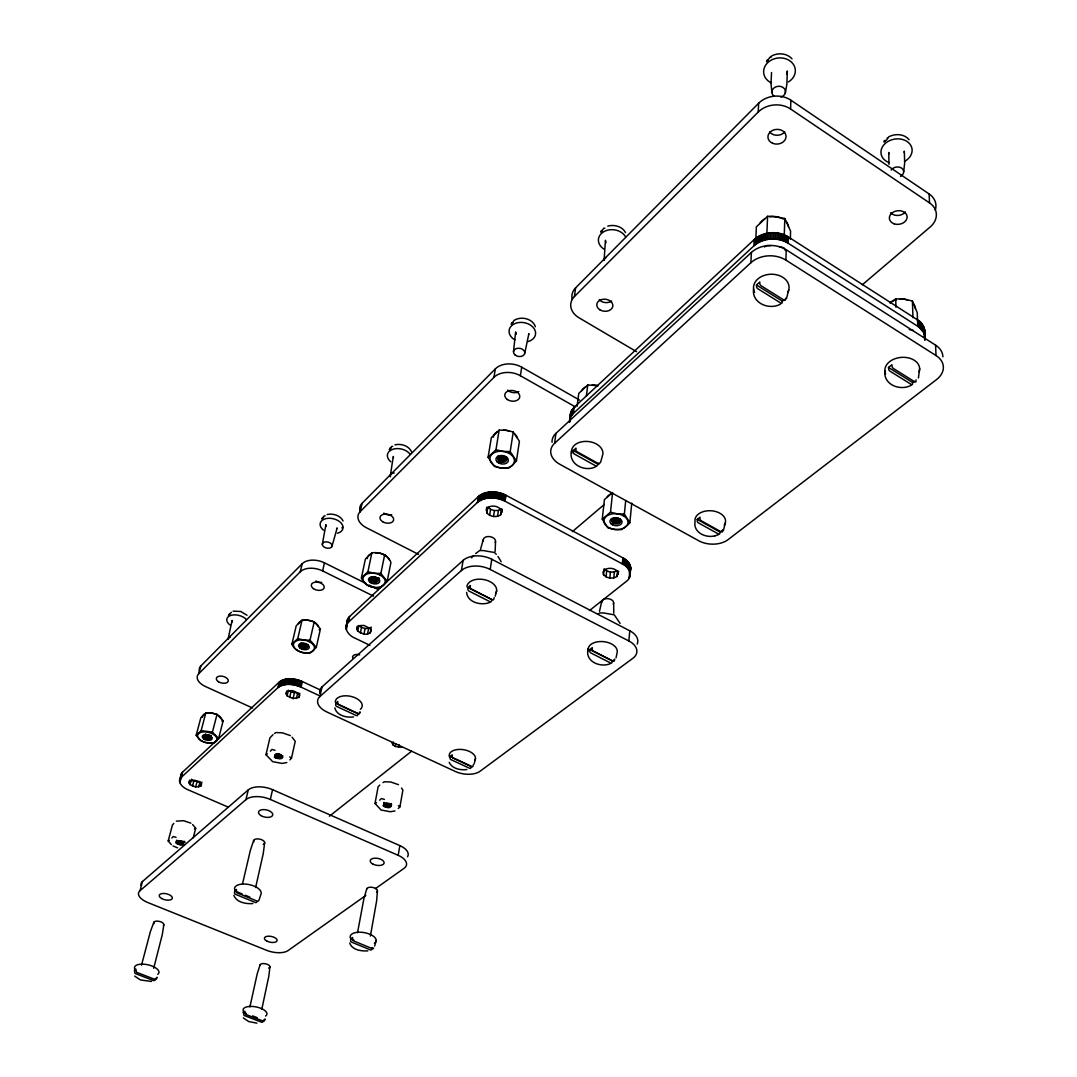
<?xml version="1.0" encoding="UTF-8"?>
<svg xmlns="http://www.w3.org/2000/svg" width="1077" height="1077" viewBox="0 0 1077 1077"><rect width="100%" height="100%" fill="white"/><g stroke="black" fill="none" stroke-linecap="round" stroke-linejoin="round"><path stroke-width="1.5" d="M571.658 450.28C567.566 464.16 584.851 472.507 595.85 466.678M614.711 659.07L614.402 660.659A1.508 1.01 53 0 1 613.096 661.143L593.36 651.114A1.521 1.023 52.5 0 1 592.269 649.391L592.296 647.64L589.846 649.525L589.806 651.275A1.508 1.023 52.5 0 0 590.91 652.985L610.619 663.001A1.508 1.01 53 0 0 611.924 662.517L612.248 660.915L613.702 660.107M570.245 416.287L571.12 411.508L574.176 407.281L754.196 239.565C763.337 231.38 777.998 230.478 788.337 236.913L917.577 319.909C924.968 323.827 925.614 332.793 924.981 340.157L923.716 332.524L918.883 327.031L788.149 243.227C777.769 236.805 763.081 237.667 753.887 245.866L573.395 413.406L570.77 416.718L569.45 421.417M599.822 463.231A1.615 1.023 48.7 0 1 598.395 463.595L577.07 451.734A1.629 1.023 48.2 0 1 575.899 449.93L575.939 448.18L573.327 450.549L573.274 452.286A1.629 1.023 48.2 0 0 574.458 454.09L595.756 465.91A1.615 1.023 48.7 0 0 597.183 465.56L599.081 462.962M790.343 239.431L790.585 231.138L784.81 218.483L771.872 216.302L767.591 216.315L756.377 226.83L755.839 238.407M555.92 433.371L554.588 443.307A21.607 14.782 6.9 0 0 559.798 464.268L698.771 540.775A21.015 13.691 2.9 0 0 728.119 539.604L936.532 379.575A24.138 16.936 -5 0 0 936.007 355.545L785.9 260.109L786.223 249.783A24.556 18.659 -1.5 0 0 751.383 252.435L555.92 433.371A21.513 14.809 6.8 0 0 552.057 442.31M862.367 284.732L930.084 227.085A22.429 17.03 -8.2 0 0 929.518 202.893L790.599 109.006L790.868 100.188A22.738 18.632 -4.7 0 0 758.639 103.244L575.589 287.909A20.073 15.065 6.4 0 0 572.143 299.016M786.91 242.487L787.099 236.173M788.149 243.227L788.337 236.913M782.817 240.656L783.019 234.342M784.271 235.055L784.81 218.483M784.231 241.194L784.433 234.88M785.604 241.813L785.793 235.486M779.856 239.794L780.071 233.48M781.35 240.184L781.565 233.871M513.487 351.667L515.627 331.931L516.233 334.287M347.332 623.193L347.521 619.638L349.581 616.542L478.376 496.551C486.01 490.17 497.547 490.924 506.002 495.245L622.883 557.873C628.254 560.296 633.155 567.175 629.291 572.829M776.759 239.242L776.988 232.928M778.321 239.484L778.536 233.17M773.582 239.013L773.824 232.699M775.171 239.081L775.413 232.78M770.392 239.094L770.647 232.78M771.994 239.013L772.236 232.699M495.137 551.424L495.541 541.408M766.837 234.53L767.591 216.315M767.241 239.498L767.497 233.197M768.816 239.256L769.059 232.955M764.185 240.211L764.455 233.911M771.522 72.536L771.038 84.221L771.913 92.555M765.693 239.821L765.962 233.507M759.877 241.854L760.16 235.54M761.264 241.235L761.547 234.934M762.704 240.683L762.974 234.382M228.122 807.077L188.354 789.926C183.817 788.31 176.44 782.575 181.098 777.527L277.893 687.678C284.49 682.616 293.94 684.07 301.102 687.153L319.317 695.648M757.279 243.281L757.575 236.967M758.558 242.527L758.841 236.226M753.887 245.866L754.196 239.565M754.95 244.95L755.246 238.65M756.081 244.089L756.377 237.775M554.588 443.307L750.884 262.721L751.383 252.435M636.547 351.681L579.049 317.809A20.153 15.065 6.4 0 1 574.418 296.552L758.221 112.035L758.639 103.244M589.509 610.524L626.249 581.459C633.438 576.666 629.264 566.435 622.291 563.863L505.073 501.236C496.605 496.914 485.054 496.147 477.38 502.515L348.356 622.264C342.378 627.783 349.015 635.955 354.925 638.096L369.896 645.338M916.069 379.858L915.962 381.473A1.75 0.902 51.2 0 1 914.71 381.797L893.439 368.496A1.764 0.902 50.8 0 1 892.106 366.557L891.904 364.726L888.498 367.445L888.7 369.263A1.764 0.915 50.9 0 0 890.033 371.202L911.277 384.449A1.75 0.902 51.2 0 0 912.529 384.139L912.636 382.51L914.588 381.339M468.064 587.571L467.943 589.321A1.562 1.09 48.9 0 0 469.047 591.085L489.968 601.706A1.548 1.077 49.6 0 0 491.408 601.249L491.826 599.66L468.064 587.571L470.393 585.538L470.272 587.288A1.562 1.09 48.9 0 0 471.389 589.052L492.324 599.701A1.548 1.077 49.6 0 0 493.764 599.256L494.181 597.654M450.173 756.431L450.065 758.087A1.373 1.023 53.1 0 0 451.034 759.662L469.599 768.291A1.373 1.01 53.7 0 0 470.878 767.78L471.268 766.259L450.173 756.431L452.205 754.869L452.084 756.539A1.373 1.023 53.1 0 0 453.067 758.114L471.645 766.77A1.373 1.01 53.7 0 0 472.938 766.259L473.315 764.724M377.448 890.719L376.64 900.857L370.394 936.061M390.305 475.859L393.293 456.46L393.468 457.577M322.036 686.897L319.923 696.536A18.807 10.541 11.5 0 0 326.991 712.032L455.315 771.469A18.201 9.935 8.8 0 0 480.14 771.199L632.859 658.303A20.194 12.143 5.7 0 0 628.847 640.977L629.789 630.812L491.785 559.273A20.746 13.059 9.1 0 0 463.123 560.377L322.036 686.897A18.726 10.568 11.5 0 0 319.856 693.386M919.65 368.644L918.425 377.946M629.156 578.066L629.722 572.102M629.708 571.699L630.274 565.708M629.52 577.312L630.503 566.529M629.789 576.532L630.637 567.35M629.991 575.751L630.691 568.158M626.706 567.054L627.285 561.063M627.406 567.781L627.972 561.79M628.012 568.521L628.591 562.544M628.564 569.302L629.13 563.311M629.022 570.083L629.587 564.106M629.412 570.877L629.978 564.9M623.3 564.429L623.879 558.438M624.243 565.035L624.822 559.044M625.131 565.667L625.71 559.69M602.258 519.168L610.497 512.221L612.584 492.593L604.412 499.58L602.258 519.168L607.832 527.838L614.617 529.453L621.55 529.642L627.743 524.997L629.843 522.776L631.755 503.147M625.952 566.34L626.531 560.363M373.652 948.002A1.373 1.104 59.3 0 1 372.305 948.635L353.444 940.854A1.373 1.117 58.7 0 1 352.489 939.265L352.664 937.515L350.792 938.794L350.617 940.544A1.373 1.117 58.7 0 0 351.573 942.133L370.421 949.901A1.373 1.104 59.4 0 0 371.767 949.268L372.211 947.639M618.386 574.216L617.808 571.645C614.536 567.889 608.559 567.269 604.399 569.881L602.945 572.183L603.551 574.755C606.822 578.484 612.759 579.103 616.919 576.518L618.696 571.241M625.67 500.94L624.364 514.039L623.179 515.681M622.291 563.863L622.883 557.873M613.769 577.918L614.375 571.954L617.511 570.554L616.919 576.518M609.797 578.066L610.417 572.102L606.688 570.945L604.184 568.804L603.551 574.755M606.068 576.909L606.688 570.945M903.711 171.633L904.667 162.964L904.317 151.117L904.195 152.517M335.889 703.146L335.701 704.816A1.414 1.077 48.8 0 0 336.684 706.431L356.272 715.545A1.4 1.077 49.6 0 0 357.672 715.047L358.143 713.526L335.889 703.146L337.801 701.477L337.613 703.146A1.414 1.077 48.8 0 0 338.609 704.762L358.21 713.889A1.414 1.077 49.6 0 0 359.61 713.405L360.081 711.87L359.328 712.799M322.306 544.41L325.914 524.674L325.927 526.424M269.95 966.661L268.819 976.247L261.805 1009.27M586.373 396.255L587.759 384.987L598.112 385.701M264.673 842.604L263.232 853.657L255.626 887.515M577.124 406.285L578.753 393.428L587.759 384.987M572.614 414.174L573.408 408.062M573.395 413.406L574.176 407.281M569.45 422.399L570.5 413.38M569.746 421.847L570.77 412.437M570.325 417.62L571.12 411.508M570.77 416.718L571.564 410.606M571.308 415.83L572.089 409.718M571.914 414.982L572.708 408.87M264.471 1019.623L265.077 1019.017L264.363 1020.983L263.3 1021.198L245.543 1014.346L244.896 1011.222L243.335 1012.299L243.967 1015.423L261.698 1022.248L262.775 1022.046L263.488 1020.081M574.418 296.552L575.589 287.909M785.645 298.221L785.429 299.837A1.817 0.969 48.9 0 1 784.002 300.079L761.21 285.836A1.831 0.969 48.5 0 1 759.85 283.843L759.756 282.026L756.485 284.988L756.579 286.805A1.817 0.969 48.5 0 0 757.939 288.798L780.69 303A1.817 0.969 48.9 0 0 782.117 302.745L782.346 301.143L784.258 299.85M258.588 900.507A1.4 1.171 54.4 0 1 257.12 901.112L237.223 892.914A1.4 1.185 53.4 0 1 236.267 891.285L236.509 889.508L234.759 890.894L234.517 892.671A1.4 1.185 53.4 0 0 235.473 894.287L255.357 902.486A1.4 1.171 54.5 0 0 256.811 901.866M228.162 638.701L232.094 620.446L232.215 621.941M516.435 460.916L519.41 441.287L513.244 431.958L506.298 430.342L499.136 430.127L491.341 437.652L488.11 457.227L494.424 466.462L501.357 468.091L508.506 468.293L512.342 465.331L516.435 460.916L510.202 451.6L513.244 431.958M505.073 501.236L506.002 495.245M628.847 640.977L490.197 569.45L491.785 559.273M575.576 406.998L520.379 375.725L521.712 367.176A19.009 13.543 9.2 0 0 495.366 368.846L362.047 503.336L360.257 511.562A17.367 11.133 12.1 0 0 366.382 527.73L418.563 554.386M501.613 499.701L502.542 493.71M486.548 507.307L486.898 513.042C490.264 516.825 496.403 517.768 500.617 514.846L501.303 510.363M502.811 500.172L503.74 494.181M500.617 514.846L502.394 509.381M503.969 500.684L504.884 494.693M497.857 498.611L498.799 492.62M499.136 498.92L500.065 492.929M497.534 516.368L498.463 510.39L501.545 508.869M500.388 499.284L501.317 493.293M163.812 924.981L162.264 934.742L153.688 968.277M493.939 498.018L494.895 492.027M495.245 498.153L496.201 492.176M493.508 516.543L494.451 510.579L498.463 510.39M496.551 498.355L497.507 492.364M490.035 497.937L490.991 491.947M491.327 497.897L492.283 491.92M489.618 515.331L490.573 509.367L487.854 507.079L486.898 513.042M492.633 497.924L493.589 491.947M486.279 498.368L487.248 492.391M487.504 498.166L488.473 492.189M488.11 457.227L495.972 449.755L499.136 430.127M488.756 498.018L489.725 492.041M788.754 289.888L786.466 298.639M481.782 499.728L482.765 493.751M482.833 499.311L483.815 493.333M483.936 498.947L484.919 492.956M485.094 498.624L486.064 492.647M478.134 501.869L479.117 495.905M478.942 501.276L479.938 495.299M479.83 500.711L480.813 494.733M480.773 500.199L481.756 494.222M477.38 502.515L478.376 496.551M319.923 696.536L461.414 570.527L463.123 560.377M360.257 511.562L493.926 377.367L495.366 368.846M725.386 522.816L723.354 530.584M375.388 888.66L404.037 868.345A17.649 8.818 9.8 0 0 398.167 855.326L399.863 845.62L272.575 789.67A18.188 9.356 12.1 0 0 248.275 789.885L142.474 881.524A16.667 7.754 13 0 0 141.02 885.307M398.261 808.49L399.93 806.848L402.892 790.101L401.506 788.027M785.348 92.73L786.856 84.423L787.354 70.974L786.6 74.394M401.856 747.317L395.219 746.428L395.73 743.655M398.517 747.371L399.015 744.597M395.219 746.428L392.836 744.745L393.347 741.972M395.003 810.954L390.345 811.748L381.096 810.025L375.011 803.455L378.135 786.748L379.791 785.079M357.551 932.628L363.811 899.093L366.826 888.565M387.168 581.365L390.938 562.463C388.057 554.493 379.683 551.828 371.875 552.824L365.386 559.084L361.401 577.959C364.389 585.834 372.777 588.5 380.571 587.503L387.168 581.365L380.868 573.449L384.718 554.52M924.524 334.907L924.753 333.789M357.362 626.033L356.756 628.901L357.712 631.216L363.918 634.232L367.513 634.124L368.684 628.403L371.336 627.151M367.513 634.124L370.178 632.872L371.04 628.578M363.918 634.232L365.09 628.51L368.684 628.403M360.337 633.168L361.509 627.447L358.897 625.495L357.712 631.216M361.401 577.959L367.93 571.739L371.875 552.824M616.044 657.832L617.188 652.366A14.62 8.778 6 0 0 602.393 641.555A14.62 8.778 6 0 0 588.338 650.818M348.356 622.264L349.581 616.542M345.986 626.747L347.521 619.638M346 628.187L347.777 618.965M346.902 624.041L348.127 618.319M346.727 626.047L348.544 617.7M346.309 629.641L347.225 625.36M347.804 622.829L349.029 617.108M599.512 611.319L601.653 601.626M249.904 1006.928L257.188 973.931L260.149 964.709M289.875 759.918L291.477 758.181L295.246 741.339L292.082 737.22M316.288 647.398L320.421 628.981L314.215 621.752L308.291 620.285L302.058 620.137L296.229 625.75L291.907 644.154C295.044 651.383 303.054 653.806 310.378 652.918L316.288 647.398L310.014 640.209L314.215 621.752M286.738 690.936L286.092 693.723L287.088 695.823L293.065 698.583L298.868 697.398L299.81 693.225M301.102 687.153L302.368 681.566C295.233 678.483 285.782 677.043 279.212 682.104L182.511 772.196L181.071 774.565L181.515 777.904M296.929 685.605L298.208 680.018M298.006 685.928L299.285 680.341M296.431 698.515L297.696 692.942L290.925 692.04L288.38 690.263L287.088 695.823M299.069 686.305L300.335 680.718M300.093 686.709L301.372 681.122M293.59 684.837L294.883 679.25M294.721 685.053L296 679.466M295.825 685.309L297.104 679.722M293.065 698.583L294.331 693.023M365.83 895.431L288.057 950.587A16.182 7.351 11.1 0 1 266.571 950.304L147.939 902.593A16.734 7.714 12.9 0 1 139.983 890.733L245.96 799.632A18.255 9.316 12.1 0 1 270.34 799.444L272.575 789.67M252.53 707.993L205.492 686.534A15.334 8.522 14 0 1 198.706 673.758L300.281 571.779A16.613 10.124 13 0 1 322.615 570.931L324.473 562.84L366.18 583.599M289.134 684.407L290.427 678.82M290.238 684.447L291.53 678.86M291.355 684.528L292.648 678.941M292.473 684.662L293.765 679.075M289.646 697.6L290.925 692.04M284.934 684.676L286.24 679.102M285.943 684.541L287.249 678.968M286.98 684.46L288.286 678.873M291.907 644.154L297.764 638.567L302.058 620.137M288.057 684.407L289.35 678.82M279.764 686.345L281.07 680.772M280.505 685.968L281.811 680.395M281.299 685.632L282.605 680.058M282.134 685.335L283.453 679.762M286.805 762.556L282.161 763.431L272.71 761.681L265.965 754.721L269.91 737.907L273.033 734.649M283.036 685.08L284.341 679.493M283.965 684.851L285.27 679.277M277.893 687.678L279.212 682.104M278.445 687.207L279.764 681.633M279.078 686.763L280.383 681.189M242.487 883.988L250.403 850.17L253.714 840.37M245.96 799.632L248.275 789.885M300.281 571.779L302.206 563.702A16.559 10.151 13 0 1 324.473 562.84M193.254 837.798L195.704 828.173L192.595 824.551M218.644 738.405L223.154 720.728L217.015 714.428L211.577 713.041L205.815 712.92L200.847 717.713L196.162 735.362L200.739 740.518L205.047 742.43L213.596 743.103L215.952 741.393L218.644 738.405L212.438 732.131L217.015 714.428M198.72 787.018L200.093 781.7L193.86 780.852L191.423 779.29L190.023 784.608L195.651 787.045L200.86 786.089L201.507 784.5L200.457 782.683L194.816 780.233L189.592 781.202L188.973 782.791L190.023 784.608M200.86 786.089L201.897 782.09M474.136 763.876L475.482 758.679M195.651 787.045L197.037 781.727M192.473 786.17L193.86 780.852M196.162 735.362L201.157 730.61L205.815 712.92M188.973 782.791L189.66 780.138M171.351 844.597L168.187 841.002L172.428 824.982L173.787 823.447M179.549 780.421L181.219 774.053M179.522 780.96L181.744 773.084M179.684 782.077L182.094 772.626M181.098 777.527L182.511 772.196M179.859 782.642L181.273 777.338M141.518 965.14L150.376 931.645L153.796 922.356M495.178 596.187L496.645 590.708M139.983 890.733L142.474 881.524M198.706 673.758L200.807 666.017L302.206 563.702M374.661 946.01L376.196 940.477M480.49 549.499L483.21 539.792M524.795 353.121L528.874 333.628L528.632 334.664M259.086 899.928L260.89 894.422A13.57 6.435 11.7 0 0 247.279 884.271A13.57 6.435 11.7 0 0 235.163 890.867M331.945 546.497A4.981 3.11 13 0 0 325.9 541.825A4.981 3.11 13 0 0 323.76 546.82A4.981 3.11 13 0 0 331.945 546.497L337.168 527.905L336.589 528.74M155.586 978.441L154.765 980.407L153.621 980.608L135.002 973.433L134.423 970.269L135.89 969.112L136.469 972.275L155.115 979.464L156.246 979.262L157.067 977.297L156.528 977.943M600.616 462.275L602.824 454.319A15.711 10.757 6.4 0 0 586.803 441.408A15.711 10.757 6.4 0 0 571.806 453.107M286.092 693.723L286.899 691.851L289.336 690.734L292.729 690.667L298.719 693.44L299.702 695.554L298.868 697.398M356.756 628.901L357.739 626.827L360.391 625.562L364.013 625.454L370.232 628.497L371.175 630.812L370.178 632.872M486.064 510.296L487.369 507.819C491.583 504.857 497.762 505.813 501.128 509.623L501.936 512.369M210.244 736.776A5.035 2.679 13.5 0 1 205.963 736.022L206.272 734.837M211.361 738.701A5.035 2.679 13.5 0 1 205.344 738.405L205.963 736.022M205.034 739.589L205.344 738.405M211.59 733.41L212.438 732.131L201.157 730.61M301.372 648.866L303.095 643.844A3.877 2.262 12.6 0 0 306.918 644.342M309.072 641.623L310.014 640.209L303.741 640.048L297.764 638.567M374.702 578.739A5.722 3.527 11.6 0 1 372.319 577.959L373.261 576.558M374.446 580.018A5.722 3.527 11.6 0 1 372.05 579.224L373.005 577.824L372.319 577.959M369.963 579.184A5.722 3.527 11.6 0 0 371.794 580.503L372.736 579.089L372.05 579.224M371.269 583.047L372.48 580.368L371.794 580.503M379.844 574.97L380.868 573.449L374.257 573.274L367.93 571.739M501.492 462.612A6.26 4.241 9 0 1 498.92 461.71L500.63 456.163A4.47 3.043 9 0 0 505.059 456.742M498.705 463.043L499.795 461.454L498.92 461.71M509.017 453.323L510.202 451.6L502.972 451.384L495.972 449.755M341.921 527.959L342.553 527.043M620.339 520.985A6.099 4.012 5.5 0 1 612.773 520.743L613.877 519.222A4.362 2.868 5.5 0 0 619.948 518.952M612.638 522.062L613.728 520.541L612.773 520.743M613.594 521.86L612.503 523.382L613.459 523.18A4.362 2.868 5.5 0 0 620.379 521.591A4.362 2.868 5.5 0 0 614.321 518.279A4.362 2.868 5.5 0 0 613.446 523.18L612.355 524.701M171.889 838.041L173.262 836.519L176.063 837.341M270.381 751.181L271.969 749.43L275.025 750.292M471.538 557.805L473.624 555.544M697.236 519.397L719.988 532.038L719.746 533.6A1.575 0.956 51.6 0 1 718.467 534.004L698.434 522.897A1.575 0.969 51.2 0 1 697.277 521.133L697.236 519.397L699.969 517.216L700.01 518.952A1.575 0.969 51.2 0 0 701.181 520.73L721.227 531.863A1.575 0.956 51.6 0 0 722.505 531.459L722.748 529.897L721.59 531.096M379.737 800.184L381.393 798.528L384.408 799.39M572.372 531.634L604.291 504.467M475.697 553.551L479.655 550.562L483.425 550.576L494.545 552.514L496.268 554.332M329.387 816.231L411.535 751.261M764.522 246.996L766.38 245.583L770.728 245.65M319.075 629.87L320.421 628.981M274.514 733.45L275.887 732.562L282.389 732.831L290.359 735.604M222.024 721.442L223.154 720.728M917.537 321.067L917.254 312.72L912.421 300.981L904.061 299.15L895.741 298.868L889.885 302.947A14.782 10.743 -5.6 0 1 896.387 299.675M265.965 754.721L267.338 753.86M176.345 821.159L183.48 820.687L190.912 823.165M168.187 841.002L169.331 840.316M194.547 828.859L195.704 828.173M597.762 614.119L599.822 612.934L603.457 612.934L614.307 614.846L620.096 623.448M382.995 782.562L384.489 781.767L390.816 782.01L398.49 784.675M375.011 803.455L376.506 802.688M771.119 56.3C777.621 52.396 786.87 53.015 792.026 58.858M888.606 136.9C895.041 133.4 904.263 133.723 909.096 139.727M514.873 319.909C521.887 316.167 532.698 318.725 535.39 326.735M780.569 304.064C769.516 310.445 751.463 303.351 753.577 288.932M910.994 385.378C900.076 391.207 883.14 384.799 884.85 370.73M724.242 525.293A15.334 10.056 2.9 0 0 712.624 510.902A15.334 10.056 2.9 0 0 695.055 521.483C692.901 532.55 705.987 538.433 715.101 535.754M466.583 592.404C467.539 602.689 481.513 605.853 489.725 602.433M714.872 535.834L718.413 534.677M504.736 456.783L505.625 456.513M610.296 663.661C600.293 668.05 584.299 661.372 588.23 648.502M233.09 611.144L240.683 611.453L247.01 615.25M613.877 519.222L612.907 519.424A6.099 4.012 5.5 0 0 618.077 520.353M618.642 518.858L619.612 518.656M376.331 577.757L377.031 577.622M607.765 226.13C614.186 224.285 622.25 226.385 625.522 232.551M327.112 514.523C332.981 513.217 340.238 515.331 343.092 520.958M394.909 444.855C401.102 443.374 408.816 445.716 411.535 451.815M353.606 716.905C346.673 717.928 336.643 715.64 334.826 707.872M466.826 769.543C460.458 770.378 452.057 768.749 449.19 762.328M252.866 903.549C246.068 904.088 236.563 902.513 233.83 895.35M367.822 950.87C361.428 951.274 352.044 950.102 349.742 943.075M151.48 981.47L140.441 979.935L134.665 976.125M610.417 572.102L614.375 571.954M256.905 1023.15L248.666 1021.534L243.335 1017.927M231.434 612.274L228.418 615.182L230.047 613.688M779.56 246.754L783.854 247.791L785.335 250.456M909.176 329.495L913.377 330.504M325.173 515.896L324.164 515.896L321.915 519.047L322.561 517.552L323.558 517.552M610.497 512.221L617.363 513.85L624.364 514.039L629.843 522.776M392.755 446.416L391.718 446.376L389.322 449.742L389.941 448.22L390.964 448.247M177.584 847.855L173.06 845.97M361.509 627.447L365.09 628.51M490.573 509.367L494.451 510.579M243.335 1012.299L246.431 1013.497M252.624 1015.894L257.282 1017.684M234.759 890.894L242.285 894.004M245.3 895.243L249.824 897.114M350.792 938.794L353.848 940.059M270.34 799.444L398.167 855.326M302.368 681.566L320.529 690.061M322.615 570.931L373.477 596.12M369.169 585.08L378.108 589.523M589.846 649.525L612.248 660.915M573.327 450.549L597.533 463.999M521.712 367.176L579.574 400.092M756.485 284.988L782.346 301.143M888.498 367.445L912.636 382.51M786.223 249.783L935.576 345.152A24.017 16.949 -5.2 0 1 942.887 356.824M790.868 100.188L929.128 193.954A22.321 17.03 -8.4 0 1 935.28 210.096M289.726 756.889L291.477 758.181M398.369 805.663L399.93 806.848M497.964 556.472L501.155 561.709M888.969 153.849L888.74 152.476L888.996 164.31M392.001 742.767L392.836 744.745M605.947 242.958L605.449 240.306L604.089 260.338A6.058 4.645 5.6 0 1 606.324 257.295M929.128 193.954L929.518 202.893M935.576 345.152L936.007 355.545M924.618 329.347L925.103 339.04M924.335 328.27L924.578 334.624M924.591 336.495L924.699 339.672M923.958 327.193L924.187 333.56M923.474 326.156L923.716 332.524M922.895 325.146L923.137 331.514M922.222 324.164L922.464 330.531M921.468 323.221L921.697 329.589M920.606 322.319L920.835 328.687M919.677 321.471L919.906 327.839M918.668 320.663L918.883 327.031M917.577 319.909L917.792 326.277M912.421 300.981L912.959 317.688M895.741 298.868L895.943 307.214M613.661 603.214L613.769 613.203M754.587 292.311A17.784 13.341 -1.2 0 1 771.374 274.231A17.784 13.341 -1.2 0 1 787.906 292.136M768.089 60.527A1.629 0.767 46.4 0 0 766.811 60.554L766.595 61.806L769.732 57.552A1.629 0.767 46.4 0 1 771.024 57.525M774.282 96.311A6.799 5.627 -5.5 0 1 774.35 87.668A6.799 5.627 -5.5 0 1 784.581 88.933A6.799 5.627 -5.5 0 1 780.946 97.132M771.455 82.969A15.899 13.301 -6.1 0 1 767.107 63.274A15.899 13.301 -6.1 0 1 791.137 61.82A15.899 13.301 -6.1 0 1 788.418 81.946M885.604 373.854A17.434 12.264 -4.5 0 1 901.759 357.349A17.434 12.264 -4.5 0 1 919.152 371.848M885.348 140.791A1.575 0.727 48.3 0 0 884.204 140.885L884.082 142.151L887.111 139.364L887.233 138.098A1.575 0.727 48.3 0 1 888.377 138.004M891.177 170.072A6.691 5.21 -8.8 0 1 901.611 168.093A6.691 5.21 -8.8 0 1 900.547 176.426M889.185 162.627A15.657 12.305 -9.4 0 1 884.298 144.358A15.657 12.305 -9.4 0 1 908.18 142.312A15.657 12.305 -9.4 0 1 904.68 161.308M602.46 230.815A1.467 0.821 45.7 0 0 601.168 230.976L600.858 232.215L603.564 228.512A1.467 0.821 45.7 0 1 604.843 228.364M604.17 249.258A14.189 10.999 5.5 0 1 603.739 231.73A14.189 10.999 5.5 0 1 625.562 236.832M784.743 131.906A9.033 7.364 -4.4 0 1 769.638 131.986M611.696 300.995A8.051 6.045 5.8 0 1 599.27 299.756M905.434 211.94A8.885 6.799 -7.8 0 1 890.598 212.775M758.221 112.035A22.846 18.646 -4.4 0 1 790.599 109.006M581.688 390.588A13.341 9.464 6.2 0 1 585.726 386.791M592.04 385.108A13.341 9.464 6.2 0 1 597.829 385.674M900.21 299.043A14.782 10.743 -5.6 0 1 907.682 299.998M913.256 303.593A14.782 10.743 -5.6 0 1 915.423 308.857M759.877 223.437A15.065 11.659 -2.2 0 1 764.899 218.725M769.665 216.935A15.065 11.659 -2.2 0 1 783.302 219.129M785.941 221.364A15.065 11.659 -2.2 0 1 788.539 227.032M750.884 262.721A24.677 18.646 -1.4 0 1 785.9 260.109M378.525 577.622A4.093 2.531 11.6 0 1 371.538 576.693M379.01 579.493A5.722 3.527 11.6 0 1 376.923 580.099M378.835 577.689A4.093 2.517 11.6 0 1 375.792 579.749A4.093 2.517 11.6 0 1 371.282 577.972M378.054 577.622A4.093 2.517 11.6 0 1 375.536 581.028A4.093 2.517 11.6 0 1 370.488 577.891M376.398 582.644A5.722 3.527 11.6 0 1 369.707 580.449M367.23 558.64A11.201 7 11.7 0 1 370.542 554.049M375.55 552.864A11.201 7 11.7 0 1 389.039 559.677M619.813 520.272A4.362 2.868 5.5 0 1 612.328 519.302M620.204 522.305A6.099 4.012 5.5 0 1 617.808 522.991M618.319 518.468A4.362 2.868 5.5 0 1 614.011 517.902M620.514 520.258A4.362 2.868 5.5 0 1 615.694 522.52A4.362 2.868 5.5 0 1 611.857 519.127M607.051 497.143A11.941 7.943 5.5 0 1 610.726 494.006M506.58 457.16A4.47 3.043 9 0 1 498.907 456.163M504.669 460.041A6.26 4.254 9 0 1 501.909 459.96M506.378 458.479A4.47 3.043 9 0 1 501.249 459.246A4.47 3.043 9 0 1 498.247 455.894M504.453 461.36A6.26 4.254 9 0 1 501.707 461.279M506.473 456.783A4.483 3.043 9 0 1 502.178 460.821A4.483 3.043 9 0 1 498.772 455.786M493.333 437.195A12.251 8.414 9 0 1 497.439 431.702M503.121 430.221A12.251 8.414 9 0 1 509.434 431.042M514.685 433.937A12.251 8.414 9 0 1 517.445 438.124M449.499 757.077A13.274 7.283 8.8 0 1 462.989 749.605A13.274 7.283 8.8 0 1 474.849 760.497M601.693 602.608A6.058 3.756 5.8 0 1 608.33 598.704A6.058 3.756 5.8 0 1 613.271 604.143M461.414 570.527A20.826 13.018 9.1 0 1 490.197 569.45M629.789 630.812A20.113 12.17 5.6 0 1 637.167 644.127M390.453 476.788A5.237 3.46 12 0 1 394.222 472.978M390.749 461.764A12.264 8.212 12 0 1 392.311 449.472A12.264 8.212 12 0 1 410.122 454.265M512.908 322.885A1.387 0.848 45.2 0 0 511.642 323.087L511.279 324.325L513.756 320.906A1.387 0.848 45.3 0 1 514.443 320.502M514.873 339.888A13.355 9.787 9 0 1 512.814 324.729A13.355 9.787 9 0 1 533.115 327.327A13.355 9.787 9 0 1 528.053 341.584M466.88 586.777A15.024 9.33 9 0 1 484.556 579.709A15.024 9.33 9 0 1 495.891 593.037M483.331 540.842A6.22 3.998 9 0 1 489.752 536.602A6.22 3.998 9 0 1 495.232 542.404M335.297 702.016A13.651 7.674 11.3 0 1 352.246 696.738A13.651 7.674 11.3 0 1 360.405 709.258M352.798 658.02A5.668 3.298 11.4 0 1 354.266 654.978A5.668 3.298 11.4 0 1 359.678 654.843M518.818 391.611A7.566 5.358 9 0 1 507.698 390.184M391.718 514.779A6.933 4.483 11.8 0 1 383.762 513.096M493.926 377.367A19.09 13.53 9.2 0 1 520.379 375.725M360.283 511.696A17.299 11.147 12.1 0 1 362.047 503.336M399.863 845.62A17.595 8.858 9.8 0 1 407.523 856.794M228.068 639.401A4.631 2.652 14 0 1 230.141 637.315M230.263 625.172A10.864 6.327 14.1 0 1 230.518 615.492A10.864 6.327 14.1 0 1 246.377 619.531M391.22 804.438A3.945 2.073 10 0 1 386.805 804.815A3.945 2.073 10 0 1 383.964 802.405M389.47 807.602A5.533 2.894 10 0 1 383.008 805.65M391.086 803.482A3.958 2.073 10 0 1 387.599 806.148A3.958 2.073 10 0 1 384.314 802.567M389.968 803.886A3.945 2.073 10 0 1 386.078 803.348M387.478 805.219A5.52 2.894 10 0 1 385.176 804.532M389.686 806.485A5.52 2.894 10 0 1 387.276 806.35M282.753 755.798A4.066 2.167 12.2 0 1 275.833 754.869M276.197 758.235A5.695 3.029 12.2 0 1 274.312 757.05M282.484 756.929A4.066 2.167 12.2 0 1 278.054 757.36A4.066 2.167 12.2 0 1 274.972 754.815M281.582 755.287A4.066 2.167 12.2 0 1 276.089 753.738M279.105 756.687A5.681 3.029 12.2 0 1 276.708 755.96M279.872 754.183A4.066 2.167 12.2 0 1 277.853 753.617M279.374 755.556A5.681 3.043 12.2 0 1 276.977 754.829M278.849 757.818A5.681 3.029 12.2 0 1 276.452 757.091M308.009 644.935A3.877 2.262 12.6 0 1 301.385 644.046M306.568 647.21A5.425 3.164 12.6 0 1 300.16 645.177M308.197 645.083A3.891 2.262 12.6 0 1 303.458 646.671A3.891 2.262 12.6 0 1 301.022 642.982M306.285 648.448A5.439 3.164 12.6 0 1 299.877 646.429M298.302 623.704A10.649 6.274 12.7 0 1 300.914 621.187M303.054 620.446A10.649 6.274 12.7 0 1 318.55 626.397M210.257 735.308A3.594 1.925 13.5 0 1 205.384 733.935M211.159 735.954A3.594 1.925 13.5 0 1 205.074 735.12M211.671 737.516A5.035 2.679 13.5 0 1 203.957 736.156M211.227 736.21A3.608 1.912 13.5 0 1 207.915 737.718A3.608 1.912 13.5 0 1 204.172 735.254M203.647 737.341A5.035 2.679 13.5 0 1 202.718 736.089M202.503 717.282A9.868 5.331 13.6 0 1 204.899 713.755M206.811 713.136A9.868 5.331 13.6 0 1 216.504 714.441A9.868 5.331 13.6 0 1 221.822 719.894M350.604 938.538A13.166 6.125 9.9 0 1 364.955 932.749A13.166 6.125 9.9 0 1 374.379 943.317M366.638 889.239A5.466 2.652 9.9 0 1 373.49 887.583A5.466 2.652 9.9 0 1 376.694 891.958M243.644 1011.734A12.116 5.143 11 0 1 256.084 1006.914A12.116 5.143 11 0 1 265.575 1016.055M269.371 967.725A5.035 2.235 11.1 0 1 268.617 968.088M260.028 965.288A5.035 2.235 11.1 0 1 265.454 963.78A5.035 2.235 11.1 0 1 269.815 967.24M135.244 969.879A12.493 5.372 12.5 0 1 147.253 964.642A12.493 5.372 12.5 0 1 157.807 974.348M154.011 923.622A5.183 2.342 12.7 0 1 159.046 921.32A5.183 2.342 12.7 0 1 163.408 925.493M264.027 843.937A5.627 2.787 11.9 0 1 263.192 844.408M253.835 841.851A5.627 2.787 11.9 0 1 258.911 838.97A5.627 2.787 11.9 0 1 264.538 843.318M323.544 530.194A11.672 7.391 13.1 0 1 324.11 519.208A11.672 7.391 13.1 0 1 340.951 522.857A11.672 7.391 13.1 0 1 337.384 533.209M183.763 841.877A3.756 1.831 13 0 1 177.395 841.002M182.525 843.762A5.25 2.558 13 0 1 176.278 841.945M184.046 844.422A5.25 2.558 13 0 1 175.995 843.022M184.059 841.177A5.25 2.558 13 0 1 185.056 842.402M183.48 842.954A3.756 1.831 13 0 1 178.567 842.954A3.756 1.831 13 0 1 176.843 840.168M182.794 841.312A3.756 1.831 13 0 1 179.132 840.8M182.807 842.685A5.25 2.558 13 0 1 178.351 841.904M321.686 582.334A6.583 4.025 12.9 0 1 319.007 582.159M318.334 582.011A6.583 4.025 12.9 0 1 315.871 580.988M199.541 671.361A15.293 8.535 14 0 1 200.807 666.017M894.193 223.828A8.926 6.799 -7.6 0 0 907.13 216.692A8.926 6.799 -7.6 0 0 893.412 212.061A8.926 6.799 -7.6 0 0 894.193 223.828M599.916 309.826A8.078 6.045 5.8 0 0 612.813 306.38A8.078 6.045 5.8 0 0 601.733 299.514A8.078 6.045 5.8 0 0 599.916 309.826M772.64 143.308A9.087 7.364 -4.2 0 0 786.048 136.321A9.087 7.364 -4.2 0 0 772.263 130.559A9.087 7.364 -4.2 0 0 772.64 143.308M370.744 580.503A4.093 2.517 11.6 0 0 377.744 581.445A4.093 2.517 11.6 0 0 374.325 577.151A4.093 2.517 11.6 0 0 370.744 580.503M369.95 582.199A5.735 3.527 11.6 0 0 379.521 582.105A5.735 3.527 11.6 0 0 372.952 576.693A5.735 3.527 11.6 0 0 369.95 582.199M366.126 584.205A11.309 6.96 11.6 0 0 384.879 583.586A11.309 6.96 11.6 0 0 371.417 573.126A11.309 6.96 11.6 0 0 366.126 584.205M611.063 523.772A6.112 4.012 5.5 0 0 621.55 523.61A6.112 4.012 5.5 0 0 615.33 517.647A6.112 4.012 5.5 0 0 611.063 523.772M608.774 527.595A12.062 7.902 5.5 0 0 627.931 523.247A12.062 7.902 5.5 0 0 611.265 514.092A12.062 7.902 5.5 0 0 608.774 527.595M498.261 460.121A4.483 3.043 9 0 0 505.961 461.131A4.483 3.043 9 0 0 502.569 456.096A4.483 3.043 9 0 0 498.261 460.121M497.318 462.046A6.274 4.241 9 0 0 507.967 461.804A6.274 4.241 9 0 0 501.195 455.463A6.274 4.241 9 0 0 497.318 462.046M492.876 464.483A12.372 8.387 9 0 0 513.783 463.487A12.372 8.387 9 0 0 499.836 451.263A12.372 8.387 9 0 0 492.876 464.483M514.846 354.777A5.708 4.133 9 0 0 524.499 354.158A5.708 4.133 9 0 0 518.091 348.234A5.708 4.133 9 0 0 514.846 354.777M382.577 521.685A6.96 4.47 11.8 0 0 393.617 520.097A6.96 4.47 11.8 0 0 384.247 514.133A6.96 4.47 11.8 0 0 382.577 521.685M507.402 399.567A7.593 5.358 9 0 0 519.693 397.373A7.593 5.358 9 0 0 509.717 390.561A7.593 5.358 9 0 0 507.402 399.567M267.042 941.217A6.502 2.975 11.1 0 0 277.139 940.598A6.502 2.975 11.1 0 0 268.079 936.182A6.502 2.975 11.1 0 0 267.042 941.217M372.817 864.05A7.054 3.514 10 0 0 384.058 863.269A7.054 3.514 10 0 0 374.608 858.194A7.054 3.514 10 0 0 372.817 864.05M161.698 898.555A6.691 3.096 12.8 0 0 172.28 898.42A6.691 3.096 12.8 0 0 163.394 893.439A6.691 3.096 12.8 0 0 161.698 898.555M261.024 815.652A7.256 3.689 12 0 0 272.669 815.249A7.256 3.689 12 0 0 263.192 809.594A7.256 3.689 12 0 0 261.024 815.652M384.045 805.771A3.958 2.073 10 0 0 390.816 806.7A3.958 2.073 10 0 0 387.532 803.105A3.958 2.073 10 0 0 384.045 805.771M275.295 757.118A4.066 2.167 12.2 0 0 282.228 758.073A4.066 2.167 12.2 0 0 278.593 754.263A4.066 2.167 12.2 0 0 275.295 757.118M300.806 646.523A3.891 2.262 12.6 0 0 307.443 647.412A3.891 2.262 12.6 0 0 304.024 643.507A3.891 2.262 12.6 0 0 300.806 646.523M300.093 648.098A5.439 3.15 12.6 0 0 309.086 648.071A5.439 3.15 12.6 0 0 302.664 643.131A5.439 3.15 12.6 0 0 300.093 648.098M296.592 649.889A10.73 6.233 12.6 0 0 314.188 649.444A10.73 6.233 12.6 0 0 301.062 639.9A10.73 6.233 12.6 0 0 296.592 649.889M204.442 737.503A3.608 1.912 13.5 0 0 210.553 738.324A3.608 1.912 13.5 0 0 207.174 734.931A3.608 1.912 13.5 0 0 204.442 737.503M203.822 738.916A5.035 2.679 13.5 0 0 212.034 738.97A5.035 2.679 13.5 0 0 205.855 734.662A5.035 2.679 13.5 0 0 203.822 738.916M200.739 740.424A9.949 5.291 13.5 0 0 216.787 740.209A9.949 5.291 13.5 0 0 204.172 731.862A9.949 5.291 13.5 0 0 200.739 740.424M176.83 843.156A3.756 1.831 13 0 0 183.198 844.031A3.756 1.831 13 0 0 179.617 840.733A3.756 1.831 13 0 0 176.83 843.156M218.416 681.714A6.139 3.419 13.8 0 0 228.203 681.283A6.139 3.419 13.8 0 0 220.22 676.073A6.139 3.419 13.8 0 0 218.416 681.714M313.461 588.688A6.61 4.012 12.8 0 0 324.137 587.934A6.61 4.012 12.8 0 0 315.682 582.078A6.61 4.012 12.8 0 0 313.461 588.688"/></g></svg>
